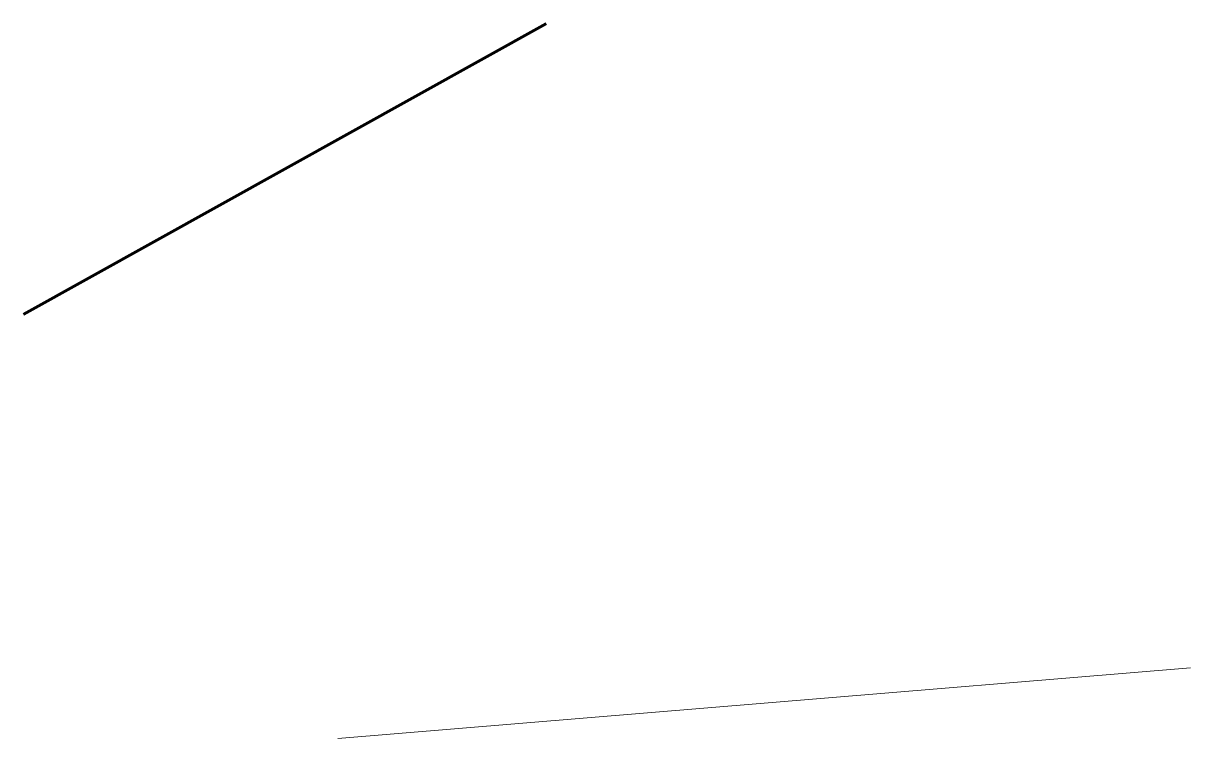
# Model space of a CAD drawing. Header units: millimetres. Extents: x -24.8 to 34.6, y -15.7 to 20.7.
import ezdxf

# ---------------------------------------------------------------- set-up
doc = ezdxf.new("R2010")
doc.units = ezdxf.units.MM
doc.layers.add('3к3', color=7, linetype='Continuous')

# ---------------------------------------------------------------- blocks, each defined once
blk = doc.blocks.new('Model')
at = {"color": 0, "linetype": 'Continuous', "lineweight": 80}
blk.add_line((-24.8, 5.9), (1.8, 20.7), dxfattribs=at)
at = {"layer": '3к3', "color": 0, "linetype": 'Continuous', "lineweight": 5}
blk.add_line((-8.8, -15.7), (34.6, -12.1), dxfattribs=at)

msp = doc.modelspace()

# ---------------------------------------------------------------- block references
msp.add_blockref('Model', (0, 0))

doc.saveas('drawing.dxf')
